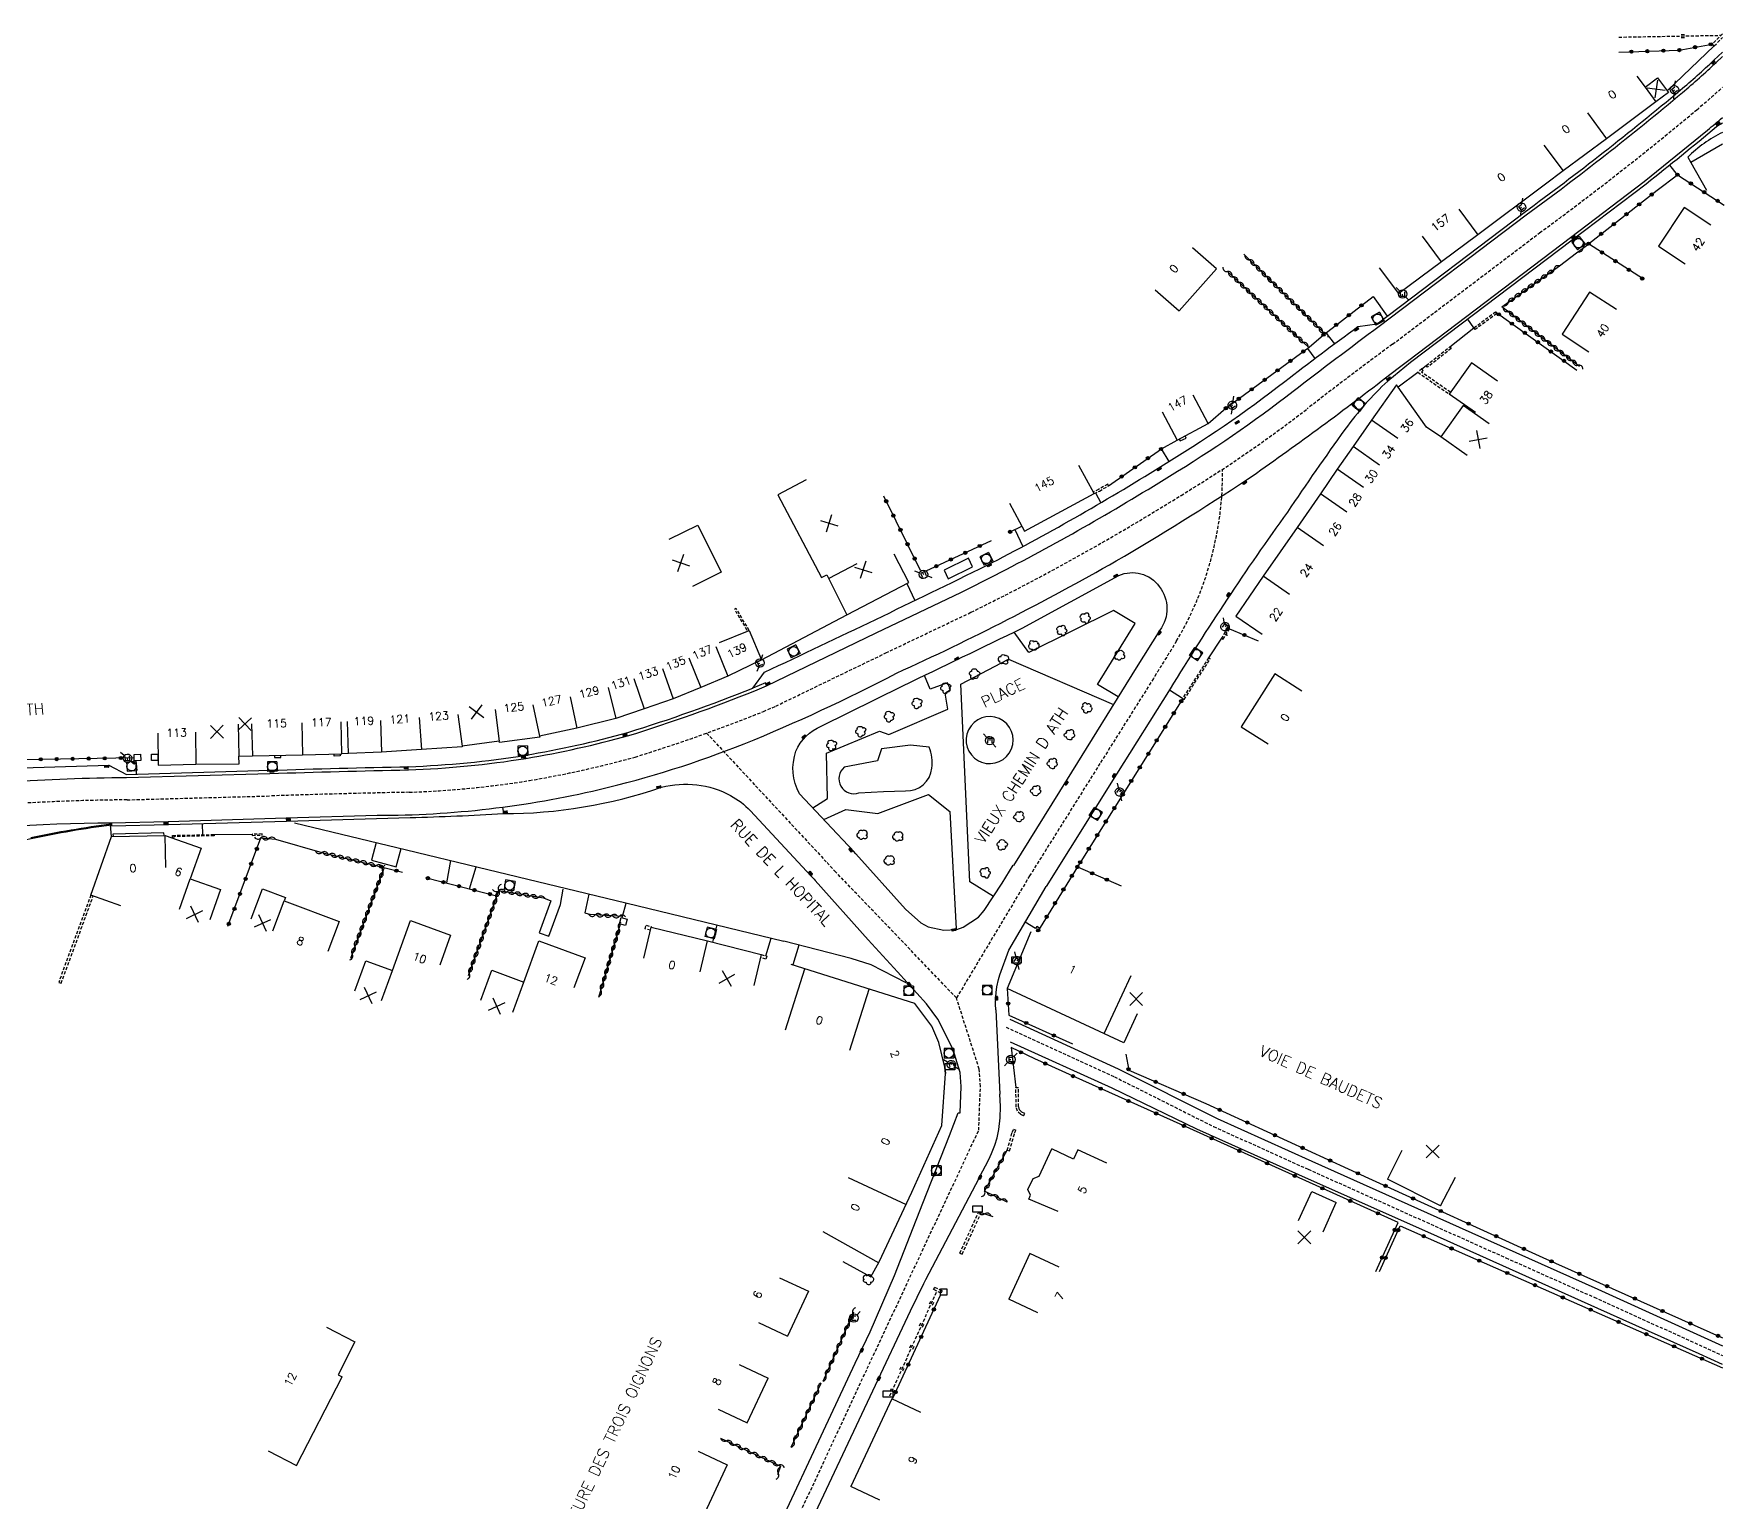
# Model space of a CAD drawing. Header units: millimetres. Extents: x 82000 to 83000, y 144000 to 145000.
# Drawn here: x 82736.2 to 83000.3, y 144528 to 144757.4 of the extents above; entities that cross this region are included whole.
import ezdxf
from ezdxf.enums import TextEntityAlignment as Align

# ---------------------------------------------------------------- set-up
doc = ezdxf.new("R2010")
doc.units = ezdxf.units.MM
doc.linetypes.add('DASHED', pattern=[0.75, 0.5, -0.25])
doc.layers.get('0').update_dxf_attribs({"linetype": 'CONTINUOUS'})
for name, color, linetype in [('W0001', 6, 'DASHED'), ('W0008', 7, 'CONTINUOUS'), ('W0100', 7, 'CONTINUOUS'), ('W0112', 1, 'DASHED'), ('W0220', 5, 'DASHED'), ('W0300', 7, 'CONTINUOUS'), ('W0310', 3, 'CONTINUOUS'), ('W0322', 7, 'CONTINUOUS'), ('W0334', 7, 'CONTINUOUS'), ('W0400', 7, 'CONTINUOUS'), ('W0420', 7, 'CONTINUOUS'), ('W0471', 7, 'CONTINUOUS'), ('W0989', 7, 'CONTINUOUS'), ('W0991', 7, 'CONTINUOUS'), ('W1102', 7, 'CONTINUOUS'), ('W1471', 7, 'CONTINUOUS')]:
    doc.layers.add(name, color=color, linetype=linetype)
doc.styles.get("Standard").update_dxf_attribs({"font": 'romans.shx', "width": 0.85})

# ---------------------------------------------------------------- blocks, each defined once
blk = doc.blocks.new('t220o')
at = {"color": 0, "linetype": 'Continuous'}
for p, q in [((-0.25, 0.25), (0.25, 0.25)), ((-0.25, -0.25), (0.25, -0.25))]:
    blk.add_line(p, q, dxfattribs=at)
blk = doc.blocks.new('t310o')
at = {"color": 0, "linetype": 'Continuous'}
for centre, start, end in [((-0.5, 0.38), 216.8699, 323.1304), ((0.5, -0.37), 36.8699, 143.1303)]:
    blk.add_arc(centre, 0.625, start, end, dxfattribs=at)
blk = doc.blocks.new('t322o')
at = {"color": 0, "linetype": 'Continuous'}
for radius in [0.25, 0.15]:
    blk.add_circle((0, 0), radius, dxfattribs=at)
blk = doc.blocks.new('t991o')
at = {"color": 0, "linetype": 'Continuous'}
for p, q in [((-1, 1), (1, -1)), ((-1, -1), (1, 1))]:
    blk.add_line(p, q, dxfattribs=at)
blk = doc.blocks.new('T471')
for p, q in [((-0.333334, 0.333334), (-0.333334, -0.333334)), ((-0.333334, 0.333334), (0.333334, 0.333334)), ((-0.333334, 0), (0, 0)), ((0.500001, 0.500001), (1.000002, 1.000002)), ((-0.500001, -0.500001), (-1.000002, -1.000002)), ((-0.333334, -0.333334), (0.333334, -0.333334))]:
    blk.add_line(p, q)
blk.add_ellipse((0, 0), major_axis=(0.471405, 0.471405), ratio=1, start_param=5.4977871438, end_param=11.780972451)
blk = doc.blocks.new('T400')
for p, q in [((-0.15, 0.3), (0.15, 0.3)), ((-0.15, -0.25), (-0.15, 0.3)), ((-0.15, 0.15), (0.15, 0.15)), ((-0.15, 0), (0.15, 0)), ((0.15, 0.3), (0.15, -0.25)), ((-0.15, -0.15), (0.15, -0.15)), ((-0.15, -0.25), (-0.15, -0.3)), ((-0.15, -0.3), (0.15, -0.3)), ((0.15, -0.3), (0.15, -0.25))]:
    blk.add_line(p, q)
blk = doc.blocks.new('T420')
for p, q in [((0.75, 0.75), (-0.75, 0.75)), ((-0.75, 0.75), (-0.75, -0.75)), ((0.75, 0.75), (0.75, -0.75)), ((0.75, -0.75), (-0.75, -0.75))]:
    blk.add_line(p, q)
blk.add_ellipse((0, 0), major_axis=(-0.53, 0.53), ratio=1, start_param=3.926991, end_param=10.210176)
blk = doc.blocks.new('t112o')
at = {"color": 0, "linetype": 'Continuous'}
for p, q in [((-0.5, 0.5), (0.5, 0.5)), ((-0.5, -0.5), (-0.5, 0.5)), ((0.5, 0.5), (0.5, -0.5)), ((0.5, -0.5), (-0.5, -0.5))]:
    blk.add_line(p, q, dxfattribs=at)
blk = doc.blocks.new('T300')
for p, q in [((-0.8, 0.51), (-0.86, 0.34)), ((-0.86, 0.34), (-0.86, 0.17)), ((-0.86, 0.17), (-0.74, 0.06)), ((-0.69, 0.63), (-0.8, 0.51)), ((-0.8, -0.06), (-0.74, 0.06)), ((-0.74, 0.06), (-0.69, 0.11)), ((-0.57, 0.69), (-0.69, 0.63)), ((-0.46, 0.69), (-0.57, 0.69)), ((-0.29, 0.63), (-0.46, 0.69)), ((-0.29, 0.63), (-0.17, 0.74)), ((-0.23, 0.57), (-0.29, 0.63)), ((-0.17, 0.74), (-0.06, 0.8)), ((-0.06, 0.8), (0.06, 0.8)), ((0.06, 0.8), (0.23, 0.74)), ((0.23, 0.74), (0.34, 0.63)), ((0.34, 0.63), (0.4, 0.51)), ((0.46, 0.46), (0.34, 0.46)), ((0.4, 0.51), (0.4, 0.46)), ((0.57, 0.4), (0.46, 0.46)), ((0.57, 0.4), (0.69, 0.29)), ((0.69, 0.29), (0.74, 0.17)), ((0.74, 0.06), (0.69, -0.17)), ((0.74, 0.17), (0.74, 0.06)), ((-0.8, -0.17), (-0.8, -0.06)), ((-0.8, -0.23), (-0.8, -0.17)), ((-0.74, -0.34), (-0.8, -0.23)), ((-0.69, -0.4), (-0.74, -0.34)), ((-0.51, -0.46), (-0.69, -0.4)), ((-0.4, -0.46), (-0.51, -0.46)), ((-0.4, -0.46), (-0.34, -0.46)), ((-0.34, -0.46), (-0.34, -0.4)), ((-0.34, -0.51), (-0.34, -0.46)), ((-0.29, -0.63), (-0.34, -0.51)), ((-0.17, -0.74), (-0.29, -0.63)), ((-0.06, -0.8), (-0.17, -0.74)), ((0.06, -0.8), (-0.06, -0.8)), ((0.17, -0.74), (0.06, -0.8)), ((0.23, -0.69), (0.17, -0.74)), ((0.29, -0.46), (0.23, -0.46)), ((0.29, -0.63), (0.23, -0.69)), ((0.46, -0.4), (0.29, -0.46)), ((0.34, -0.51), (0.29, -0.63)), ((0.34, -0.51), (0.34, -0.46)), ((0.57, -0.34), (0.46, -0.4)), ((0.63, -0.29), (0.57, -0.34)), ((0.69, -0.17), (0.63, -0.29))]:
    blk.add_line(p, q)
blk = doc.blocks.new('T1471')
at = {"color": 0, "linetype": 'Continuous', "flags": 128}
blk.add_lwpolyline([(-0.75, -0.5), (-0.75, 0.5), (0.75, 0.5), (0.75, -0.5), (-0.75, -0.5)], dxfattribs=at)

msp = doc.modelspace()

# ---------------------------------------------------------------- linework, layer by layer
at = {"layer": 'W0001'}
msp.add_line((82891.75, 144625.86), (82880.33, 144606.78), dxfattribs=at)
for points in [[(82523.42, 144568.49), (82549.16, 144577.84), (82560.95, 144582.86), (82614.39, 144604.67), (82649.2, 144618.75, -0.028707), (82683.27, 144629.59, -0.030893), (82714.04, 144635.42, -0.027214), (82750.74, 144637.74), (82773.15, 144638.35, -0.003383), (82794.82, 144638.92, 0.03103), (82813.62, 144640.76, 0.02588), (82830.13, 144644.43, 0.020389), (82850.16, 144651.54), (82852.09, 144652.38), (82869.28, 144660.69), (82882.64, 144667.06), (82887.94, 144669.72, 0.020981), (82915.41, 144685.32, 0.02874), (82935.09, 144698.82, -0.007333), (82948.45, 144708.93), (82971.43, 144726.34, 0.016043), (82995.98, 144745.57, 0.011513), (83000, 144749.1)], [(82921.91, 144689.42, -0.136215), (82914.72, 144662.56, 0.004088), (82911.09, 144656.69), (82902.74, 144643.41), (82891.75, 144625.86)], [(82841.29, 144648.16), (82859.97, 144628.07, -0.000252), (82861.47, 144626.46, -0.000252)]]:
    msp.add_lwpolyline(points, format="xyb", dxfattribs=at)
for points in [[(82854.7, 144523.75), (82866.38, 144548.86), (82883.8, 144586.1), (82884.07, 144592.96), (82883.88, 144595.66), (82880.33, 144606.78), (82861.47, 144626.46)], [(82854.7, 144523.75), (82866.38, 144548.86), (82883.8, 144586.1), (82884.07, 144592.96), (82883.88, 144595.66), (82880.33, 144606.78)], [(82888.07, 144602.2), (82905, 144594.46), (82920.47, 144586.69), (82935.27, 144580.01), (82966.14, 144566.18), (82979.95, 144560.01), (83000, 144550.91)], [(82817.07, 144443.6), (82829.18, 144469.63), (82835.53, 144482.82), (82854.7, 144523.75), (82866.38, 144548.86), (82883.8, 144586.1)]]:
    msp.add_lwpolyline(points, dxfattribs=at)
at = {"layer": 'W0008'}
for p, q in [((82888.53, 144614.25), (82894.34, 144624.21)), ((82886.45, 144604.93), (82887.11, 144591.74)), ((82904.66, 144592.67), (82888.76, 144599.88)), ((82917.87, 144586.25), (82904.66, 144592.67)), ((82935.77, 144578.25), (82917.87, 144586.25)), ((82954.42, 144569.96), (82935.77, 144578.25)), ((82980.52, 144558.25), (82954.42, 144569.96)), ((82996.35, 144551.16), (82980.52, 144558.25)), ((83000, 144549.52), (82996.35, 144551.16))]:
    msp.add_line(p, q, dxfattribs=at)
for points in [[(82711.09, 144641.95), (82722.54, 144642.36), (82747.91, 144643.13), (82750.66, 144641.72), (82773.03, 144642.35, -0.003376), (82794.71, 144642.92, 0.030953), (82812.97, 144644.71, 0.025762), (82829, 144648.27, 0.020147), (82848.5, 144655.18), (82850.34, 144657.68, 0.00454), (82885.03, 144674.36, 0.020987), (82912.25, 144689.83, 0.028764), (82931.61, 144703.11, -0.007318), (82943.03, 144711.68), (82946.06, 144712.13), (82969.04, 144729.54, 0.016061), (82993.41, 144748.64, 0.015626), (82998.64, 144753.3), (83000, 144754.59, 0.022995)], [(83000, 144743.48, 0.032064), (82999.05, 144742.89, -0.008122), (82988.06, 144733.96), (82976.54, 144725.21), (82951.28, 144706.06), (82947.72, 144703.18, 0.048497), (82941.02, 144695.61, 0.009644), (82932.04, 144682.71, 0.019793), (82913.71, 144655.07), (82905.35, 144641.77), (82894.34, 144624.21)], [(82855.8, 144638.69, -0.219431), (82855.25, 144645.32, -0.198289), (82859.19, 144649.24), (82871.97, 144655.56, 0.000594), (82890.59, 144664.57), (82905.67, 144672.79, -0.360321), (82912, 144671.06, -0.344432), (82912.07, 144664.23), (82908.41, 144658.37), (82897.6, 144640.96), (82889.22, 144627.5)], [(82735.73, 144631.84, -0.021014), (82748.29, 144633.99), (82748.31, 144633.84), (82748.29, 144633.7), (82757.2, 144633.87), (82775.64, 144634.41), (82794.97, 144634.96, 0.006543), (82809.54, 144635.58, 0.082457), (82834.24, 144639.7, -0.190339), (82845.02, 144638.42, -0.080624), (82848.13, 144636.03), (82857.59, 144625.86, -0.000113), (82858.26, 144625.14)]]:
    msp.add_lwpolyline(points, format="xyb", dxfattribs=at)
for points in [[(82864.61, 144629.3), (82864.23, 144629.71), (82855.8, 144638.69)], [(82864.61, 144629.3), (82872.35, 144620.64), (82874.74, 144618.53), (82875.9, 144617.91), (82878.36, 144617.36), (82880.38, 144617.48), (82881.38, 144617.85), (82883.76, 144619.42), (82884.67, 144620.46), (82887.46, 144624.71), (82889.2, 144627.51)], [(82818.4, 144450.15), (82827.37, 144470.49), (82831.55, 144479.39), (82833.43, 144483.38), (82847.78, 144513.96), (82864.52, 144549.73), (82866.82, 144554.63), (82870.63, 144563.42), (82875.07, 144574.72), (82879.22, 144585.3), (82880.61, 144588.82), (82880.91, 144588.85), (82881.07, 144592.92), (82880.92, 144595.11), (82879.77, 144598.83), (82877.4, 144603.47), (82875.65, 144605.86), (82871.09, 144610.86), (82866.53, 144615.87), (82858.26, 144625.14)], [(82872.45, 144609.14), (82867.01, 144611.94), (82863.85, 144612.92), (82853.33, 144615.66)], [(82886.45, 144604.92), (82886.44, 144605.8), (82886.47, 144606.96), (82886.52, 144607.65), (82886.64, 144608.54), (82886.88, 144609.67), (82887.1, 144610.38), (82888.53, 144614.25)], [(82888.65, 144603.46), (82905.6, 144595.71), (82921.06, 144587.95), (82935.84, 144581.28), (82958.86, 144570.95)], [(82884.05, 144579), (82884.88, 144580.57), (82885.37, 144581.54), (82885.79, 144582.45), (82886.31, 144583.78), (82886.67, 144584.92), (82886.96, 144586.22), (82887.16, 144588.07), (82887.19, 144589.82), (82887.11, 144591.74)], [(82884.05, 144579), (82883.28, 144577.56), (82875.51, 144562.74), (82875.17, 144562.11), (82873.1, 144557.82), (82867.18, 144545.32)], [(82958.86, 144570.95), (82980.52, 144561.28), (83000, 144552.44)], [(82867.18, 144545.32), (82853.98, 144517.27), (82853.46, 144517.39), (82850.92, 144511.87), (82843.93, 144497.01), (82836.94, 144482.15), (82830.59, 144468.97), (82820.32, 144446.89)]]:
    msp.add_lwpolyline(points, dxfattribs=at)
at = {"layer": 'W0100'}
for p, q in [((82960.77, 144706.03), (82957.3, 144701.14)), ((82964.86, 144703.15), (82960.77, 144706.03)), ((82961.39, 144698.26), (82957.3, 144701.14)), ((82908.58, 144604.32), (82906.48, 144599.79)), ((82878.06, 144586.84), (82878.6, 144594.99)), ((82878.52, 144595.99), (82878.6, 144594.99)), ((82898.6, 144581.61), (82895.24, 144583.18)), ((82899.27, 144583.06), (82898.6, 144581.61)), ((82903.8, 144580.95), (82899.27, 144583.06)), ((82949.91, 144582.95), (82947.67, 144578.47)), ((82955.96, 144574.32), (82947.67, 144578.47)), ((82955.96, 144574.32), (82958.28, 144578.75)), ((82896.23, 144573.4), (82891.63, 144575.36)), ((82933.76, 144571.98), (82935.82, 144576.53)), ((82935.82, 144576.53), (82939.65, 144574.8)), ((82937.59, 144570.25), (82939.65, 144574.8)), ((82862.57, 144565.62), (82866.93, 144563.18)), ((82891.81, 144566.83), (82888.5, 144559.71)), ((82896.35, 144564.72), (82891.81, 144566.83)), ((82852.7, 144563.07), (82857.22, 144560.95)), ((82893.03, 144557.6), (82888.5, 144559.71)), ((82781.89, 144555.31), (82786.34, 144553.03)), ((82849.42, 144556.08), (82853.95, 144553.95)), ((82786.34, 144553.03), (82783.72, 144547.91)), ((82846.35, 144549.49), (82850.88, 144547.37)), ((82777.22, 144533.71), (82784.34, 144547.6)), ((82783.72, 144547.91), (82784.34, 144547.6)), ((82874.78, 144542.01), (82870.25, 144544.13)), ((82843.08, 144542.51), (82847.61, 144540.39)), ((82772.77, 144536), (82777.22, 144533.71)), ((82839.98, 144535.94), (82844.51, 144533.83)), ((82868.36, 144528.31), (82863.84, 144530.43))]:
    msp.add_line(p, q, dxfattribs=at)
for points in [[(82986.62, 144750.82), (82987.91, 144749.09), (82989.85, 144750.54), (82991.54, 144748.28), (82989.61, 144746.82), (82981.9, 144741.05), (82975.13, 144736.04), (82972.35, 144733.93), (82961.79, 144726.03), (82956.1, 144721.79), (82949.41, 144716.85), (82946.42, 144720.85)], [(83000, 144740.19), (82995.03, 144737.34), (82997.52, 144733)], [(82998.19, 144727.55), (82994.02, 144730.32), (82990, 144724.27), (82994.17, 144721.5)], [(82911.38, 144717.45), (82915.13, 144714.13), (82920.94, 144720.71), (82917.2, 144724.02)], [(82983.43, 144714.36), (82979.24, 144717.09), (82974.95, 144710.49), (82979.14, 144707.76)], [(82963.57, 144696.5), (82959.48, 144699.38), (82956, 144694.45), (82953.78, 144695.96), (82949.09, 144702.58), (82945.18, 144697.07), (82942.3, 144692.93), (82939.82, 144689.42), (82937.22, 144685.57), (82933.57, 144680.28), (82928.26, 144672.69), (82923.96, 144666.46), (82928.06, 144663.61)], [(82912.44, 144698.35), (82914.79, 144693.94), (82914.79, 144693.94), (82919.67, 144696.54), (82919.67, 144696.54), (82917.31, 144700.95)], [(82888.59, 144684.11), (82890.97, 144679.71), (82901.83, 144685.59), (82899.45, 144689.99)], [(82856.86, 144687.72), (82852.44, 144685.39), (82859.25, 144672.46), (82860.06, 144672.89), (82863.22, 144666.66), (82872.89, 144671.7), (82870.58, 144676.13)], [(82835.44, 144678.46), (82839.92, 144680.68), (82843.57, 144673.3), (82839.09, 144671.08)], [(82843.32, 144662.31), (82847.94, 144664.22), (82849.85, 144659.6), (82844.63, 144657.05), (82840.4, 144655.31), (82836.04, 144653.51), (82831.52, 144651.96), (82827.1, 144650.45), (82821.03, 144648.93), (82815.19, 144647.67), (82815.23, 144647.52), (82808.92, 144646.7), (82808.9, 144646.9), (82803.11, 144646.11), (82803.12, 144646), (82796.72, 144645.59), (82790.51, 144645.17), (82785.34, 144644.98), (82785.16, 144649.98)], [(82934.3, 144654.73), (82930.08, 144657.42), (82924.81, 144649.16), (82929.02, 144646.47)], [(82755.55, 144648.18), (82755.6, 144643.18), (82761.49, 144643.29), (82768.24, 144643.35), (82768.21, 144644.55), (82770.32, 144644.6), (82778.15, 144644.77), (82784.28, 144644.92), (82784.17, 144649.92)], [(82796.72, 144645.59), (82790.51, 144645.17)], [(82749.79, 144621.19), (82745.08, 144622.86), (82748.33, 144632), (82756.68, 144632.19), (82762.32, 144630.21), (82760.62, 144625.37), (82765.32, 144623.72), (82763.66, 144619)], [(82770.14, 144619.13), (82771.89, 144623.81), (82775.48, 144622.47), (82775.29, 144621.96), (82783.88, 144618.74), (82782.13, 144614.06)], [(82786.35, 144607.88), (82788.05, 144612.58), (82792.19, 144611.08), (82795.01, 144618.87), (82801.3, 144616.59), (82799.6, 144611.89)], [(82831.46, 144612.99), (82832.64, 144617.85), (82841.45, 144615.72), (82849.83, 144613.58), (82848.66, 144608.72)], [(82806.01, 144606.41), (82807.73, 144611.1), (82812.73, 144609.26), (82815.1, 144615.69), (82822.3, 144613.04), (82820.57, 144608.35)], [(82891.93, 144617.11), (82888.22, 144608.27)], [(82878.6, 144594.99), (82878.52, 144595.99), (82877.55, 144599.82), (82876.49, 144602.39), (82873.82, 144605.9), (82854.48, 144612.01)], [(82906.48, 144599.79), (82888.22, 144608.27)], [(82866.93, 144563.18), (82868.25, 144565.54), (82873.35, 144576.44), (82878.06, 144586.84)], [(82891.63, 144575.36), (82891.88, 144575.96), (82891.49, 144576.85), (82892.29, 144578.59), (82893.26, 144578.93), (82895.24, 144583.18)], [(82857.22, 144560.95), (82853.95, 144553.95)], [(82847.61, 144540.39), (82850.88, 144547.37)], [(82870.25, 144544.13), (82863.84, 144530.43)], [(82844.51, 144533.83), (82840.64, 144525.54)]]:
    msp.add_lwpolyline(points, dxfattribs=at)
msp.add_lwpolyline([(82878.4, 144673.63), (82879.05, 144672.27), (82882.85, 144674.13), (82882.18, 144675.49)], close=True, dxfattribs=at)
at = {"layer": 'W0112'}
for p, q in [((82889.6, 144592.77), (82889.99, 144592.78)), ((82890.82, 144588.37), (82891, 144588.73)), ((82889.23, 144586.26), (82889.6, 144586.11)), ((82888.25, 144583), (82888.63, 144582.89)), ((82883.8, 144573.35), (82884.17, 144573.19)), ((82880.86, 144566.91), (82881.23, 144566.74)), ((82876.76, 144561.21), (82876.94, 144561.56)), ((82878.08, 144560.99), (82877.9, 144560.63))]:
    msp.add_line(p, q, dxfattribs=at)
for points in [[(83000, 144757.44), (82998.4, 144755.82), (82998.69, 144755.54), (83000, 144756.87)], [(82957.49, 144701.42), (82952.96, 144704.58), (82953.24, 144704.83), (82953.01, 144705.09), (82952.41, 144704.55), (82957.3, 144701.14)], [(82901.83, 144685.59), (82902.67, 144685.99), (82904.1, 144686.82), (82903.95, 144687.08), (82902.53, 144686.25), (82901.69, 144685.85)], [(82757.83, 144631.79), (82757.84, 144632.18), (82764.33, 144632.31), (82764.33, 144632.12), (82758.03, 144631.99), (82758.02, 144631.72)], [(82745.08, 144622.86), (82740.07, 144609.22), (82740.44, 144609.08), (82745.46, 144622.72)], [(82832.52, 144617.36), (82831.67, 144617.57), (82831.84, 144618.13), (82832.65, 144617.93), (82832.64, 144617.85)], [(82849.83, 144613.58), (82850.7, 144613.3), (82850.56, 144612.84), (82849.72, 144613.1)], [(82890.82, 144588.37), (82890.33, 144588.61), (82889.84, 144589.07), (82889.65, 144589.72), (82889.6, 144592.77)], [(82891, 144588.73), (82890.55, 144588.95), (82890.18, 144589.29), (82890.04, 144589.78), (82889.99, 144592.78)], [(82888.25, 144583), (82889.03, 144585.76), (82889.23, 144586.26)], [(82888.63, 144582.89), (82889.4, 144585.63), (82889.6, 144586.11)], [(82880.86, 144566.91), (82883.8, 144573.35)], [(82881.23, 144566.74), (82884.17, 144573.19)], [(82877.9, 144560.63), (82876.76, 144561.21)], [(82878.08, 144560.99), (82876.94, 144561.56)]]:
    msp.add_lwpolyline(points, dxfattribs=at)
for points in [[(82964.72, 144713.71), (82961.35, 144711.22), (82961.15, 144711.49), (82964.52, 144713.99)], [(82953.71, 144705.62), (82957.4, 144708.52), (82957.61, 144708.25), (82953.92, 144705.36)], [(82922.71, 144664.61), (82921.72, 144662.99), (82921.98, 144662.83), (82922.97, 144664.46)], [(82915.9, 144653.43), (82919.97, 144659.76), (82919.72, 144659.92), (82915.65, 144653.59)], [(82770.31, 144632.19), (82771.83, 144632.21), (82771.83, 144632.4), (82770.31, 144632.38)]]:
    msp.add_lwpolyline(points, close=True, dxfattribs=at)
at = {"layer": 'W0112', "flags": 128}
msp.add_lwpolyline([(82847.94, 144664.22), (82845.92, 144667.63), (82845.66, 144667.48), (82847.67, 144664.09)], dxfattribs=at)
at = {"layer": 'W0220'}
msp.add_line((82877.15, 144560.75), (82869.85, 144544.48), dxfattribs=at)
at = {"layer": 'W0220', "flags": 128}
msp.add_lwpolyline([(82983.8, 144756.92), (82999.77, 144757.21)], dxfattribs=at)
at = {"layer": 'W0310'}
for p, q in [((82883.8, 144573.35), (82885.99, 144572.64)), ((82859.51, 144546.9), (82864.28, 144557.74)), ((82854.52, 144536.59), (82859.18, 144546.6))]:
    msp.add_line(p, q, dxfattribs=at)
for points in [[(82977.21, 144723.23), (82978.92, 144724.49)], [(82925.2, 144723.01), (82937.85, 144710.57)], [(82977.64, 144705.46), (82965.52, 144714.79), (82974.52, 144721.2)], [(82922.66, 144720.29), (82935.35, 144708.43)], [(82771.67, 144631.79), (82773.93, 144631.59)], [(82781.16, 144629.5), (82790.43, 144627.29)], [(82790.91, 144627.16), (82785.63, 144612.94)], [(82804.07, 144610.27), (82808.84, 144623.57), (82815.82, 144622.4)], [(82828.1, 144619.31), (82828.16, 144619.5), (82823.15, 144619.8)], [(82824.45, 144606.92), (82827.82, 144618.35)], [(82888.27, 144574.87), (82884.72, 144576.59), (82888.25, 144583)], [(82843.47, 144538), (82852.85, 144533.61), (82852.38, 144532.27)]]:
    msp.add_lwpolyline(points, dxfattribs=at)
at = {"layer": 'W0322'}
for p, q in [((82888.85, 144599.03), (82889.6, 144592.77)), ((82892.55, 144597.28), (82888.85, 144599.03)), ((82877.8, 144560.27), (82870.35, 144544.18))]:
    msp.add_line(p, q, dxfattribs=at)
for points in [[(82983.81, 144754.58), (82993.22, 144754.89), (82998.4, 144755.82)], [(82992.96, 144735.42), (83000.27, 144730.68)], [(82987.64, 144719.08), (82979.08, 144724.64), (82989.81, 144732.99)], [(82937.66, 144710.42), (82945.4, 144716.41)], [(82964.52, 144713.99), (82977.26, 144704.88)], [(82922.42, 144698.93), (82935.45, 144708.5)], [(82904.1, 144686.82), (82912.34, 144692.61)], [(82874.71, 144673.58), (82868.96, 144685.19)], [(82888.7, 144679.62), (82890.55, 144680.49)], [(82875.58, 144673.51), (82885.8, 144678.26)], [(82922.99, 144664.46), (82927.48, 144662.59)], [(82915.7, 144653.56), (82899.21, 144627.26), (82892.96, 144617.11)], [(82751.87, 144644.31), (82734.55, 144644.01)], [(82766.51, 144617.99), (82771.67, 144631.79)], [(82790.43, 144627.29), (82793.78, 144626.43)], [(82899.21, 144627.26), (82906.07, 144624.29)], [(82797.75, 144625.49), (82808.44, 144622.75)], [(82888.22, 144608.27), (82888.53, 144604.08), (82898.43, 144599.6)], [(82945.82, 144564.05), (82949.33, 144571.69), (82915.73, 144586.85), (82900.04, 144593.87), (82892.55, 144597.28)], [(82906.78, 144597.98), (82907.23, 144595.49), (82919.29, 144590.29)], [(82919.29, 144590.29), (82944.69, 144578.62), (82971.95, 144566.23), (83000, 144553.67)], [(82946.39, 144564.01), (82949.64, 144571.17), (83000, 144549)]]:
    msp.add_lwpolyline(points, dxfattribs=at)
at = {"layer": 'W0334'}
for points in [[(82998.69, 144755.54), (82991.38, 144748.51)], [(82989.81, 144732.99), (82992.96, 144735.42), (82991.78, 144736.92)], [(82974.52, 144721.2), (82977.21, 144723.23)], [(82945.4, 144716.41), (82947.61, 144713.31)], [(82957.4, 144708.52), (82961.15, 144711.49), (82960.23, 144712.85)], [(82935.45, 144708.5), (82937.66, 144710.42)], [(82939.41, 144709.02), (82938.06, 144710.73)], [(82935.16, 144708.29), (82936.33, 144706.71)], [(82953.01, 144705.09), (82953.71, 144705.62)], [(82947.35, 144703.67), (82947.72, 144703.18)], [(82949.33, 144702.25), (82952.41, 144704.55)], [(82943.24, 144698.45), (82942.2, 144699.74)], [(82919.67, 144696.54), (82922.42, 144698.93)], [(82915.13, 144694.12), (82915.28, 144693.84), (82916.22, 144694.28), (82916.04, 144694.61)], [(82913.55, 144690.62), (82912.34, 144692.61), (82914.79, 144693.94)], [(82902.07, 144685.7), (82902.88, 144684.16)], [(82889.43, 144679.96), (82890.67, 144677.32)], [(82872.59, 144671.54), (82873.83, 144668.89)], [(82849.85, 144659.6), (82863.22, 144666.66)], [(82905.59, 144653.84), (82902.37, 144655.77), (82908.24, 144665.3), (82904.88, 144667.33), (82891.61, 144660.75), (82889.34, 144663.96)], [(82921.72, 144662.99), (82919.72, 144659.92)], [(82886.1, 144622.64), (82882.39, 144624.94), (82880.98, 144655.8), (82888.45, 144659.73), (82904.86, 144652.65)], [(82850.64, 144655.56), (82850.49, 144656), (82848.5, 144655.18)], [(82857.86, 144636.49), (82860.15, 144637.97), (82860.01, 144645.01), (82868.29, 144648.48), (82869.75, 144647.97), (82878.96, 144651.9), (82878.56, 144654.42), (82879.4, 144654.98), (82878.94, 144656), (82876.22, 144655.01), (82875.34, 144657.18)], [(82915.65, 144653.59), (82913.59, 144654.88)], [(82773.78, 144644.68), (82773.79, 144644.36), (82774.78, 144644.37), (82774.77, 144644.7)], [(82784.04, 144644.91), (82784.05, 144644.6), (82783.1, 144644.58), (82783.09, 144644.89)], [(82785.34, 144644.98), (82784.28, 144644.92)], [(82752.24, 144641.77), (82752.18, 144643.86)], [(82809.41, 144636.59), (82809.54, 144635.58)], [(82859.58, 144634.66), (82863.05, 144636.24), (82868.04, 144635.62), (82875.98, 144638.58), (82879.3, 144635.9), (82880.26, 144617.6)], [(82748.33, 144632), (82748.18, 144633.83)], [(82762.48, 144634.03), (82762.53, 144632.27)], [(82776.91, 144634.17), (82794.4, 144629.92), (82805.62, 144627.2), (82828.69, 144621.62), (82853.33, 144615.66)], [(82756.52, 144632.19), (82756.51, 144632.56), (82748.54, 144632.38), (82748.55, 144632.01)], [(82764.33, 144632.31), (82770.31, 144632.38)], [(82773.93, 144631.59), (82781.16, 144629.5)], [(82789.67, 144631.07), (82788.96, 144628.3), (82792.8, 144627.27), (82793.58, 144630.12)], [(82801.3, 144628.25), (82800.64, 144624.75)], [(82804.26, 144623.82), (82805.3, 144627.28)], [(82815.82, 144622.4), (82816.97, 144621.98), (82815.14, 144616.98), (82816.65, 144616.46), (82818.45, 144621.4), (82818.9, 144623.77)], [(82822.9, 144623.02), (82822.25, 144620.08), (82823.15, 144619.8)], [(82828.16, 144619.5), (82828.73, 144621.61)], [(82842.26, 144615.51), (82842.92, 144618.18)], [(82893.3, 144617.67), (82892.86, 144617.94), (82892.68, 144617.63), (82891.08, 144618.61)], [(82850.52, 144613.36), (82851.36, 144616.13)], [(82855.68, 144615.05), (82854.74, 144611.93)]]:
    msp.add_lwpolyline(points, dxfattribs=at)
at = {"layer": 'W0334', "flags": 128}
msp.add_lwpolyline([(82541.96, 144578.94), (82543.2, 144579.45), (82559.63, 144586.1), (82613.07, 144607.91), (82647.92, 144622.01, -0.028736), (82682.41, 144632.98, -0.030909), (82713.62, 144638.89, -0.027201), (82750.67, 144641.24), (82773.04, 144641.85, -0.003377), (82794.72, 144642.42, 0.030962), (82813.05, 144644.21, 0.025777), (82829.14, 144647.79, 0.020293), (82848.82, 144654.77), (82850.64, 144655.56), (82867.77, 144663.84), (82881.11, 144670.21), (82886.36, 144672.84, 0.020987), (82913.58, 144688.31, 0.028764), (82932.94, 144701.59, -0.007318), (82946.36, 144711.73), (82969.34, 144729.14, 0.016057), (82993.73, 144748.25, 0.015626), (82998.99, 144752.94), (83000, 144753.9, 0.022999)], format="xyb", dxfattribs=at)
at = {"layer": 'W0334'}
for points in [[(82693.96, 144628.11), (82693.87, 144628.44, -0.016353), (82714.38, 144631.9, -0.0314), (82748.28, 144634.14), (82757.19, 144634.37), (82775.62, 144634.91), (82789.84, 144635.32, 0.058015), (82824.52, 144639.36, 0.036627), (82847.18, 144646.5, 0.023889), (82870.95, 144657.53, 0.022924), (82905.26, 144675.06, 0.013823), (82925.81, 144687.85, 0.012659), (82947.35, 144703.67), (82949.34, 144705.19), (82950.98, 144706.45), (82976.24, 144725.61), (82987.76, 144734.36), (82997.66, 144742.4, 0.004671), (83000, 144744.36, -0.001608)], [(83000, 144742.04, 0.084243), (82994.57, 144738.14), (82995.03, 144737.34)], [(82862.79, 144642.84, 0.832624), (82865.09, 144638.82), (82868.92, 144639.02), (82872.37, 144639.12, 0.386829), (82876.5, 144642.69, 0.12761), (82876.06, 144645.96), (82873.13, 144646.29), (82868.61, 144645.7), (82868.01, 144643.85), (82862.79, 144642.84)], [(82605.95, 144547.24), (82629.2, 144564.41), (82653.14, 144582.13), (82676.4, 144599.29), (82699.67, 144616.55, -0.048074), (82720.58, 144627.19, -0.038377), (82735.76, 144631.69, -0.021004), (82748.31, 144633.84)]]:
    msp.add_lwpolyline(points, format="xyb", dxfattribs=at)
msp.add_lwpolyline([(82884.25, 144643.62, 27.329123), (82883.76, 144643.84, 0.036591)], format="xyb", close=True, dxfattribs=at)
at = {"layer": 'W0334', "flags": 128}
msp.add_lwpolyline([(82748.28, 144634.14), (82748.29, 144633.99)], dxfattribs=at)
at = {"layer": 'W1102'}
for p, q in [((82978.93, 144745.07), (82981.9, 144741.05)), ((82972.11, 144740.02), (82975.13, 144736.04)), ((82958.8, 144730.04), (82961.79, 144726.03)), ((82956.1, 144721.79), (82953.11, 144725.8)), ((82949.29, 144694.22), (82945.18, 144697.07)), ((82960.09, 144691.57), (82956, 144694.45)), ((82946.39, 144690.05), (82942.3, 144692.93)), ((82943.9, 144686.53), (82939.82, 144689.42)), ((82941.32, 144682.71), (82937.22, 144685.57)), ((82937.67, 144677.41), (82933.57, 144680.28)), ((82932.37, 144669.83), (82928.26, 144672.69)), ((82853.6, 144601.8), (82856.62, 144611.34)), ((82903.4, 144601.21), (82907.61, 144610.28)), ((82863.68, 144598.62), (82866.7, 144608.15)), ((82863.39, 144578.74), (82872.45, 144574.5)), ((82859.44, 144570.28), (82868.17, 144565.4))]:
    msp.add_line(p, q, dxfattribs=at)
at = {"layer": 'W1102', "flags": 128}
for points in [[(82987.91, 144749.09), (82989.61, 144746.82)], [(82864.78, 144674.64), (82860.36, 144672.31)], [(82758.96, 144620.65), (82760.62, 144625.37)], [(82773.53, 144617.28), (82775.29, 144621.96)], [(82790.49, 144606.38), (82792.19, 144611.08)], [(82811.03, 144604.56), (82812.73, 144609.26)]]:
    msp.add_lwpolyline(points, dxfattribs=at)
at = {"layer": 'W1102'}
for points in [[(82838.49, 144659.93), (82840.4, 144655.31)], [(82842.72, 144661.68), (82844.63, 144657.05)], [(82834.42, 144658.24), (82836.04, 144653.51)], [(82825.9, 144655.3), (82827.1, 144650.45)], [(82829.91, 144656.69), (82831.52, 144651.96)], [(82814.14, 144652.56), (82815.19, 144647.67)], [(82819.97, 144653.82), (82821.03, 144648.93)], [(82768.09, 144649.55), (82768.21, 144644.55)], [(82770.2, 144649.6), (82770.32, 144644.6)], [(82778.03, 144649.77), (82778.15, 144644.77)], [(82790.33, 144650.16), (82790.51, 144645.17)], [(82796.38, 144650.58), (82796.72, 144645.59)], [(82802.44, 144651.07), (82803.11, 144646.11)], [(82808.23, 144651.85), (82808.9, 144646.9)], [(82761.45, 144648.29), (82761.49, 144643.29)], [(82756.8, 144627.19), (82756.68, 144632.19)], [(82840.28, 144610.86), (82841.45, 144615.72)]]:
    msp.add_lwpolyline(points, dxfattribs=at)

# ---------------------------------------------------------------- block references
at = {"layer": 'W0112'}
for p, rotation in [((82752.37, 144644.36), 91.31641423970022), ((82755.06, 144644.39), 1.10852989012422), ((82828.29, 144618.74), 74.8991652725297)]:
    msp.add_blockref('t112o', p, dxfattribs=dict(at, rotation=rotation))
msp.add_blockref('t112o', (82878.34, 144560.84), dxfattribs=at)
at = {"layer": 'W0220'}
for p, rotation in [((82993.8, 144757.1), 1.013047577327729), ((82876.38, 144559.04), 245.8272658970492), ((82874.85, 144555.62), 245.8272658970492), ((82874.85, 144555.62), 245.8272658970492), ((82874.85, 144555.62), 245.8272658970492), ((82874.85, 144555.62), 245.8272658970492), ((82874.85, 144555.62), 245.8272658970492), ((82874.85, 144555.62), 245.8272658970492), ((82873.31, 144552.2), 245.8272658970492), ((82873.31, 144552.2), 245.8272658970492), ((82873.31, 144552.2), 245.8272658970492), ((82873.31, 144552.2), 245.8272658970492), ((82873.31, 144552.2), 245.8272658970492), ((82871.78, 144548.77), 245.8272658970492), ((82871.78, 144548.77), 245.8272658970492), ((82871.78, 144548.77), 245.8272658970492), ((82871.78, 144548.77), 245.8272658970492), ((82870.24, 144545.35), 245.8272658970492), ((82870.24, 144545.35), 245.8272658970492), ((82870.24, 144545.35), 245.8272658970492)]:
    msp.add_blockref('t220o', p, dxfattribs=dict(at, rotation=rotation))
at = {"layer": 'W0300'}
for p, rotation in [((82896.74, 144664.29), 148.890199304589), ((82900.41, 144666.23), 148.890199304589), ((82892.32, 144661.87), 206.394008149865), ((82887.78, 144659.67), 27.75743362934169), ((82905.88, 144660.37), 58.3520139777636), ((82883.16, 144657.49), 92.61349622366906), ((82878.66, 144655.3), 112.0014785327809), ((82874.17, 144652.93), 112.0014785327809), ((82900.74, 144652.02), 336.662823855205), ((82865.38, 144648.52), 112.0014785327809), ((82869.84, 144650.87), 112.0014785327809), ((82860.82, 144646.37), 112.0014785327809), ((82897.96, 144647.84), 267.868711817687), ((82895.27, 144643.35), 267.868711817687), ((82892.68, 144639.09), 267.868711817687), ((82890.06, 144635.04), 267.868711817687), ((82865.7, 144632.31), 44.13769636463031), ((82871.27, 144632.04), 44.13769636463031), ((82887.48, 144630.78), 92.99150399333061), ((82869.92, 144628.28), 44.13769636463031), ((82884.79, 144626.43), 148.172647961274)]:
    msp.add_blockref('T300', p, dxfattribs=dict(at, rotation=rotation))
msp.add_blockref('T300', (82866.62, 144562.75), dxfattribs=at)
at = {"layer": 'W0310'}
for p, rotation in [((82978.22, 144723.97), 36.48666661893571), ((82922.66, 144720.29), 316.938529672099), ((82926.09, 144722.13), 315.5069481585558), ((82926.98, 144721.26), 315.5069481585558), ((82927.87, 144720.38), 315.5069481585558), ((82972.65, 144719.87), 35.46367105853), ((82973.67, 144720.59), 35.46367105853), ((82923.57, 144719.44), 316.938529672099), ((82924.48, 144718.59), 316.938529672099), ((82925.4, 144717.73), 316.938529672099), ((82928.76, 144719.51), 315.5069481585558), ((82929.65, 144718.63), 315.5069481585558), ((82930.55, 144717.75), 315.5069481585558), ((82969.59, 144717.69), 35.46367105853), ((82970.61, 144718.42), 35.46367105853), ((82971.63, 144719.14), 35.46367105853), ((82926.31, 144716.88), 316.938529672099), ((82927.22, 144716.03), 316.938529672099), ((82928.14, 144715.17), 316.938529672099), ((82931.44, 144716.88), 315.5069481585558), ((82932.33, 144716), 315.5069481585558), ((82933.22, 144715.13), 315.5069481585558), ((82966.54, 144715.52), 35.46367105853), ((82967.56, 144716.24), 35.46367105853), ((82968.58, 144716.97), 35.46367105853), ((82929.05, 144714.32), 316.938529672099), ((82929.96, 144713.46), 316.938529672099), ((82930.88, 144712.61), 316.938529672099), ((82934.11, 144714.25), 315.5069481585558), ((82935, 144713.37), 315.5069481585558), ((82935.9, 144712.5), 315.5069481585558), ((82966.51, 144714.03), 322.393319434889), ((82967.5, 144713.26), 322.393319434889), ((82968.49, 144712.5), 322.393319434889), ((82931.79, 144711.76), 316.938529672099), ((82932.7, 144710.9), 316.938529672099), ((82933.62, 144710.05), 316.938529672099), ((82934.53, 144709.2), 316.938529672099), ((82936.79, 144711.62), 315.5069481585558), ((82937.68, 144710.75), 315.5069481585558), ((82969.48, 144711.74), 322.393319434889), ((82970.47, 144710.98), 322.393319434889), ((82971.46, 144710.21), 322.393319434889), ((82972.45, 144709.45), 322.393319434889), ((82973.44, 144708.69), 322.393319434889), ((82974.43, 144707.92), 322.393319434889), ((82975.42, 144707.16), 322.393319434889), ((82976.41, 144706.4), 322.393319434889), ((82977.4, 144705.64), 322.393319434889), ((82771.67, 144631.79), 354.74254651689), ((82772.92, 144631.68), 354.74254651689), ((82781.16, 144629.5), 346.5876918639231), ((82782.38, 144629.21), 346.5876918639231), ((82783.6, 144628.92), 346.5876918639231), ((82784.81, 144628.63), 346.5876918639231), ((82786.03, 144628.34), 346.5876918639231), ((82787.24, 144628.05), 346.5876918639231), ((82788.46, 144627.76), 346.5876918639231), ((82789.68, 144627.47), 346.5876918639231), ((82790.25, 144625.38), 249.618978338993), ((82790.68, 144626.55), 249.618978338993), ((82788.94, 144621.87), 249.618978338993), ((82789.38, 144623.04), 249.618978338993), ((82789.81, 144624.21), 249.618978338993), ((82808.84, 144623.57), 350.465327272106), ((82808.42, 144622.39), 250.248566355878), ((82808.84, 144623.57), 250.248566355878), ((82810.08, 144623.36), 350.465327272106), ((82811.31, 144623.16), 350.465327272106), ((82812.54, 144622.95), 350.465327272106), ((82813.78, 144622.74), 350.465327272106), ((82815.01, 144622.53), 350.465327272106), ((82788.07, 144619.52), 249.618978338993), ((82788.51, 144620.7), 249.618978338993), ((82807.58, 144620.04), 250.248566355878), ((82808, 144621.22), 250.248566355878), ((82787.2, 144617.18), 249.618978338993), ((82787.64, 144618.35), 249.618978338993), ((82806.73, 144617.69), 250.248566355878), ((82807.15, 144618.86), 250.248566355878), ((82823.88, 144619.75), 176.61222269647), ((82825.13, 144619.68), 176.61222269647), ((82826.38, 144619.61), 176.61222269647), ((82827.63, 144619.53), 176.61222269647), ((82827.6, 144617.61), 73.58061901113759), ((82786.33, 144614.84), 249.618978338993), ((82786.77, 144616.01), 249.618978338993), ((82805.47, 144614.16), 250.248566355878), ((82805.89, 144615.33), 250.248566355878), ((82806.31, 144616.51), 250.248566355878), ((82826.54, 144614.02), 73.58061901113759), ((82826.89, 144615.22), 73.58061901113759), ((82827.25, 144616.41), 73.58061901113759), ((82785.9, 144613.66), 249.618978338993), ((82804.62, 144611.8), 250.248566355878), ((82805.04, 144612.98), 250.248566355878), ((82825.83, 144611.62), 73.58061901113759), ((82826.19, 144612.82), 73.58061901113759), ((82804.2, 144610.63), 250.248566355878), ((82825.13, 144609.22), 73.58061901113759), ((82825.48, 144610.42), 73.58061901113759), ((82824.77, 144608.02), 73.58061901113759), ((82886.92, 144580.57), 61.10663552827064), ((82887.64, 144581.89), 61.10663552827064), ((82885.47, 144577.95), 61.10663552827064), ((82886.19, 144579.26), 61.10663552827064), ((82884.74, 144576.63), 61.10663552827064), ((82886.02, 144575.96), 154.2396618554232), ((82887.37, 144575.31), 154.2396618554232), ((82884.75, 144573.04), 341.8646544047589), ((82863.54, 144556.06), 66.2487862619616), ((82864.14, 144557.43), 66.2487862619616), ((82862.33, 144553.31), 66.2487862619616), ((82862.93, 144554.68), 66.2487862619616), ((82861.12, 144550.57), 66.2487862619616), ((82861.72, 144551.94), 66.2487862619616), ((82860.52, 144549.19), 66.2487862619616), ((82858.74, 144545.65), 65.04071326827463), ((82859.91, 144547.82), 66.2487862619616), ((82857.47, 144542.93), 65.04071326827463), ((82858.1, 144544.3), 65.04071326827463), ((82856.21, 144540.21), 65.04071326827463), ((82856.84, 144541.58), 65.04071326827463), ((82854.94, 144537.5), 65.04071326827463), ((82855.57, 144538.86), 65.04071326827463), ((82844.38, 144537.57), 334.9323338669139), ((82845.74, 144536.94), 334.9323338669139), ((82847.1, 144536.3), 334.9323338669139), ((82848.46, 144535.67), 334.9323338669139), ((82849.81, 144535.03), 334.9323338669139), ((82851.17, 144534.4), 334.9323338669139), ((82852.53, 144533.76), 334.9323338669139), ((82852.47, 144532.53), 250.5801371565058)]:
    msp.add_blockref('t310o', p, dxfattribs=dict(at, rotation=rotation))
at = {"layer": 'W0322'}
for p, rotation in [((82988.26, 144754.72), 1.85734142110328), ((82990.76, 144754.81), 1.85734142110328), ((82993.26, 144754.89), 10.4100459750073), ((82995.72, 144755.34), 10.4100459750073), ((82998.18, 144755.8), 10.4100459750073), ((82985.76, 144754.64), 1.85734142110328), ((82992.96, 144735.42), 326.9900250077511), ((82995.06, 144734.06), 326.9900250077511), ((82988.94, 144732.32), 37.8948314197356), ((82997.15, 144732.7), 326.9900250077511), ((82999.25, 144731.34), 326.9900250077511), ((82985, 144729.25), 37.8948314197356), ((82986.97, 144730.79), 37.8948314197356), ((82981.05, 144726.18), 37.8948314197356), ((82983.02, 144727.71), 37.8948314197356), ((82979.08, 144724.64), 326.974885224789), ((82981.17, 144723.28), 326.974885224789), ((82983.27, 144721.92), 326.974885224789), ((82985.37, 144720.56), 326.974885224789), ((82987.46, 144719.19), 326.974885224789), ((82943.59, 144715.01), 37.7095142397125), ((82941.62, 144713.48), 37.7095142397125), ((82965.06, 144713.6), 324.4632732406767), ((82937.66, 144710.42), 37.7095142397125), ((82939.64, 144711.95), 37.7095142397125), ((82967.09, 144712.15), 324.4632732406767), ((82969.12, 144710.7), 324.4632732406767), ((82934.51, 144707.81), 36.27853588478689), ((82971.16, 144709.24), 324.4632732406767), ((82973.19, 144707.79), 324.4632732406767), ((82930.48, 144704.85), 36.27853588478689), ((82932.5, 144706.33), 36.27853588478689), ((82975.23, 144706.34), 324.4632732406767), ((82926.45, 144701.89), 36.27853588478689), ((82928.47, 144703.37), 36.27853588478689), ((82924.43, 144700.41), 36.27853588478689), ((82922.42, 144698.93), 36.27853588478689), ((82912.28, 144692.57), 35.1466841116615), ((82908.19, 144689.69), 35.1466841116615), ((82910.23, 144691.13), 35.1466841116615), ((82906.14, 144688.26), 35.1466841116615), ((82869.35, 144684.4), 116.359157943072), ((82870.46, 144682.16), 116.359157943072), ((82871.57, 144679.92), 116.359157943072), ((82888.7, 144679.62), 25.33363534176571), ((82872.68, 144677.68), 116.359157943072), ((82873.79, 144675.44), 116.359157943072), ((82881.7, 144676.35), 24.8998422750839), ((82883.97, 144677.41), 24.8998422750839), ((82877.17, 144674.25), 24.8998422750839), ((82879.44, 144675.3), 24.8998422750839), ((82925.3, 144663.5), 337.4809735046081), ((82915.44, 144653.15), 237.919604556608), ((82912.94, 144649.16), 237.919604556608), ((82914.27, 144651.28), 237.919604556608), ((82911.61, 144647.04), 237.919604556608), ((82737.25, 144644.06), 180.985895192829), ((82739.75, 144644.1), 180.985895192829), ((82742.25, 144644.15), 180.985895192829), ((82744.75, 144644.19), 180.985895192829), ((82747.25, 144644.23), 180.985895192829), ((82749.75, 144644.28), 180.985895192829), ((82910.29, 144644.93), 237.919604556608), ((82908.96, 144642.81), 237.919604556608), ((82906.3, 144638.57), 237.919604556608), ((82907.63, 144640.69), 237.919604556608), ((82904.98, 144636.45), 237.919604556608), ((82903.65, 144634.34), 237.919604556608), ((82902.32, 144632.22), 237.919604556608), ((82771.03, 144630.07), 69.5079451816537), ((82899.66, 144627.98), 237.919604556608), ((82900.99, 144630.1), 237.919604556608), ((82769.28, 144625.39), 69.5079451816537), ((82770.15, 144627.73), 69.5079451816537), ((82790.43, 144627.29), 345.592785315035), ((82792.85, 144626.66), 345.592785315035), ((82797.75, 144625.49), 345.615172460567), ((82898.35, 144625.86), 238.358085916052), ((82899.21, 144627.26), 336.651728914888), ((82901.51, 144626.26), 336.651728914888), ((82903.8, 144625.27), 336.651728914888), ((82768.4, 144623.05), 69.5079451816537), ((82800.18, 144624.87), 345.615172460567), ((82802.6, 144624.25), 345.615172460567), ((82805.02, 144623.63), 345.615172460567), ((82807.44, 144623.01), 345.615172460567), ((82897.04, 144623.73), 238.358085916052), ((82767.53, 144620.71), 69.5079451816537), ((82895.72, 144621.6), 238.358085916052), ((82766.65, 144618.36), 69.5079451816537), ((82893.1, 144617.34), 238.358085916052), ((82894.41, 144619.47), 238.358085916052), ((82888.4, 144605.9), 274.281391111545), ((82891.21, 144602.87), 335.6299941919524), ((82895.53, 144600.91), 335.6299941919524), ((82889.13, 144596.67), 276.8408449082802), ((82890.4, 144598.29), 154.662593265265), ((82894.2, 144596.53), 155.5588274106049), ((82898.52, 144594.56), 155.5588274106049), ((82907.2, 144595.64), 280.3454386595657), ((82911.45, 144593.67), 336.6543052309093), ((82902.86, 144592.61), 155.8839924459106), ((82915.81, 144591.79), 336.6543052309093), ((82907.19, 144590.67), 155.8839924459106), ((82911.53, 144588.73), 155.8839924459106), ((82921.45, 144589.3), 335.32529912494), ((82915.86, 144586.79), 155.7236179049333), ((82925.76, 144587.32), 335.32529912494), ((82920.19, 144584.84), 155.7236179049333), ((82930.08, 144585.33), 335.32529912494), ((82934.4, 144583.35), 335.32529912494), ((82924.52, 144582.88), 155.7236179049333), ((82928.85, 144580.93), 155.7236179049333), ((82938.71, 144581.37), 335.32529912494), ((82933.18, 144578.98), 155.7236179049333), ((82943.03, 144579.38), 335.32529912494), ((82937.51, 144577.02), 155.7236179049333), ((82941.84, 144575.07), 155.7236179049333), ((82947.35, 144577.41), 335.5520264899301), ((82951.67, 144575.45), 335.5520264899301), ((82946.17, 144573.12), 155.7236179049333), ((82956, 144573.48), 335.5520264899301), ((82948.79, 144570.53), 65.29999367139615), ((82949.34, 144570.5), 65.57112646686552), ((82960.32, 144571.51), 335.5520264899301), ((82953.32, 144569.55), 336.2450742720232), ((82957.67, 144567.64), 336.2450742720232), ((82964.65, 144569.55), 335.5520264899301), ((82968.97, 144567.58), 335.5520264899301), ((82946.81, 144566.21), 65.29999367139615), ((82947.37, 144566.17), 65.57112646686552), ((82962.01, 144565.72), 336.2450742720232), ((82973.3, 144565.62), 335.8789805359732), ((82966.36, 144563.81), 336.2450742720232), ((82970.71, 144561.9), 336.2450742720232), ((82977.63, 144563.68), 335.8789805359732), ((82975.06, 144559.98), 336.2450742720232), ((82981.97, 144561.74), 335.8789805359732), ((82986.3, 144559.8), 335.8789805359732), ((82876.8, 144558.11), 245.1739313701146), ((82979.4, 144558.07), 336.2450742720232), ((82990.64, 144557.86), 335.8789805359732), ((82983.75, 144556.16), 336.2450742720232), ((82988.1, 144554.24), 336.2450742720232), ((82994.97, 144555.92), 335.8789805359732), ((82999.31, 144553.98), 335.8789805359732), ((82874.81, 144553.8), 245.1739313701146), ((82992.45, 144552.33), 336.2450742720232), ((82872.81, 144549.49), 245.1739313701146), ((82996.79, 144550.42), 336.2450742720232), ((82870.82, 144545.18), 245.1739313701146)]:
    msp.add_blockref('t322o', p, dxfattribs=dict(at, rotation=rotation))
at = {"layer": 'W0400'}
for p, rotation in [((82998.53, 144752.99), 133.0936273754427), ((82999.33, 144743.41), 127.0798283175595), ((82976.77, 144725.59), 127.1711625307985), ((82942.84, 144711.28), 126.8985556075969), ((82947.87, 144703.52), 127.3825383783111), ((82924.2, 144696.72), 122.8148734851842), ((82912.02, 144689.46), 122.9605422414574), ((82925.35, 144687.32), 125.5838934517254), ((82885.47, 144674.41), 115.9342911342612), ((82905.26, 144672.75), 119.2327656393242), ((82922.84, 144669.78), 325.32228069902), ((82912.02, 144663.84), 328.045873968357), ((82880.38, 144659.77), 115.6440246646891), ((82850.88, 144655.89), 114.8621807980646), ((82828.56, 144647.87), 104.8022945101576), ((82856.5, 144647.58), 313.7489191842515), ((82812.71, 144644.42), 97.41859980834859), ((82747.59, 144642.96), 92.06183259926736), ((82773.35, 144642.2), 271.5260376747307), ((82794.37, 144642.73), 91.45043056693547), ((82904.97, 144641.52), 327.84001881938), ((82833.84, 144639.73), 95.98361823224077), ((82897.48, 144640.39), 328.0885530391139), ((82756.85, 144634.1), 91.12894878074299), ((82775.98, 144634.61), 91.63369198915856), ((82809.85, 144635.83), 95.47136379773842), ((82863.83, 144629.9), 223.192396507929), ((82857.5, 144626.25), 42.790315321679), ((82879.93, 144617.42), 99.46223448310175), ((82872.91, 144608.92), 43.60283737304382), ((82886.59, 144606.71), 179.7238553976601), ((82876.97, 144579.26), 158.7026628041631), ((82884.01, 144578.76), 154.9256449531367), ((82865.53, 144551.7), 155.6955527036259), ((82868.2, 144547.31), 155.7485689589851)]:
    msp.add_blockref('T400', p, dxfattribs=dict(at, rotation=rotation))
at = {"layer": 'W0420'}
for p, rotation in [((82977.49, 144724.72), 37.2224365482524), ((82946.14, 144712.91), 28.593267018982), ((82943.2, 144699.49), 232.064665264483), ((82884.98, 144675.4), 26.64703992096059), ((82854.88, 144660.94), 25.41402976778471), ((82917.77, 144660.51), 236.878618258178), ((82812.56, 144645.39), 1.96482068243075), ((82751.45, 144643.01), 94.79323916387291), ((82773.44, 144642.93), 1.5955487382024), ((82902.11, 144635.52), 238.169284679489), ((82810.51, 144624.37), 350.465327272106), ((82841.93, 144616.94), 345.661640141884)]:
    msp.add_blockref('T420', p, dxfattribs=dict(at, rotation=rotation))
for p in [(82872.85, 144607.89), (82885.12, 144608), (82879.14, 144598.14), (82877.16, 144579.81)]:
    msp.add_blockref('T420', p, dxfattribs=at)
at = {"layer": 'W0471'}
for p, rotation in [((82992.49, 144748.7), 39.0159827833381), ((82968.6, 144730.34), 37.145885095631), ((82950.03, 144716.78), 90), ((82923.44, 144699.4), 36.27853588478689), ((82875.16, 144672.97), 295.082026030575), ((82922.29, 144664.78), 235.32228069902), ((82849.61, 144659.11), 25.8543399575453), ((82885.52, 144646.99), 267.868711817687), ((82750.82, 144644.22), 94.79323916387291), ((82905.8, 144638.97), 237.84001881938), ((82889.77, 144612.6), 237.929258264098), ((82879.51, 144596.36), 283.975096143729)]:
    msp.add_blockref('T471', p, dxfattribs=dict(at, rotation=rotation))
for p in [(82888.82, 144597.17), (82864.29, 144556.77)]:
    msp.add_blockref('T471', p, dxfattribs=at)
at = {"layer": 'W0991'}
for p, rotation in [((82989.65, 144748.81), 306.7792223313816), ((82961.83, 144694.04), 324.8608323552626), ((82860.42, 144680.97), 27.78348626723935), ((82837.26, 144674.77), 26.33089857401071), ((82865.74, 144673.68), 296.8335111935622), ((82805.34, 144651.46), 277.6896102743802), ((82764.78, 144648.37), 271.3501273281899), ((82769.15, 144649.58), 88.11725384294415), ((82761.31, 144619.83), 70.61220097780101), ((82771.93, 144618.46), 69.44973466104636), ((82844.47, 144609.79), 75.6616401420705), ((82788.42, 144607.13), 70.09579258706538), ((82808.52, 144605.48), 69.80045164613412)]:
    msp.add_blockref('t991o', p, dxfattribs=dict(at, rotation=rotation))
for p in [(82908.41, 144606.61), (82954.71, 144582.78), (82934.68, 144569.37)]:
    msp.add_blockref('t991o', p, dxfattribs=at)
at = {"layer": 'W1471'}
for p in [(82889.7, 144612.71), (82879.33, 144596.04), (82883.61, 144573.79), (82869.64, 144544.88)]:
    msp.add_blockref('T1471', p, dxfattribs=at)

# ---------------------------------------------------------------- texts
at = {"layer": 'W0989'}
for s, rotation, p in [('PLACE', 26.0197, (82887.56, 144654.43)), ("VIEUX CHEMIN D'ATH", 4.1963, (82725.76, 144651.11)), ('VIEUX CHEMIN D ATH', 57.2965, (82890.48, 144641.52)), ('RUE DE L HOPITAL', 313.2413, (82852.99, 144626.39)), ('VOIE DE BAUDETS', 335.8466, (82937.28, 144594.42)), ('COUTURE DES TROIS OIGNONS', 64.8039, (82826.04, 144537.52))]:
    msp.add_text(s, height=1.75, rotation=rotation, dxfattribs=at).set_placement(p, align=Align.MIDDLE)
at = {"layer": 'W0991'}
for s, rotation, p in [('0', 36.7795, (82982.77, 144747.95)), ('0', 36.5281, (82975.52, 144742.55)), ('0', 36.8597, (82965.45, 144735.03)), ('157', 36.7371, (82955.95, 144727.92)), ('42', 56.3841, (82996.18, 144724.53)), ('0', 48.5025, (82914.29, 144720.73)), ('40', 56.9161, (82981.28, 144711.06)), ('147', 28.0621, (82914.87, 144699.65)), ('38', 54.8608, (82963.08, 144700.63)), ('36', 54.6268, (82950.72, 144696.24)), ('34', 55.1717, (82947.84, 144692.13)), ('30', 54.7564, (82945.14, 144688.29)), ('145', 28.418, (82894.02, 144687.05)), ('28', 55.9601, (82942.61, 144684.62)), ('26', 55.4134, (82939.49, 144680.06)), ('24', 55.0333, (82935.02, 144673.62)), ('22', 55.3223, (82930.22, 144666.72)), ('135', 22.5973, (82836.45, 144659.08)), ('137', 22.4171, (82840.6, 144660.8)), ('139', 25.9654, (82846.03, 144661.07)), ('133', 18.9193, (82832.16, 144657.46)), ('129', 14.0124, (82822.93, 144654.56)), ('131', 19.1186, (82827.9, 144656)), ('125', 6.8557, (82811.18, 144652.21)), ('127', 12.1973, (82817.05, 144653.19)), ('115', 1.2436, (82774.11, 144649.69)), ('117', 1.3501, (82781.1, 144649.85)), ('119', 2.0781, (82787.74, 144650.07)), ('121', 3.9624, (82793.35, 144650.37)), ('123', 4.591, (82799.41, 144650.83)), ('0', 57.4297, (82931.66, 144650.6)), ('113', 1.1085, (82758.5, 144648.23)), ('0', 1.2779, (82751.67, 144627.08)), ('6', 340.6122, (82758.78, 144626.49)), ('8', 339.4497, (82777.83, 144615.67)), ('10', 340.0958, (82796.45, 144613.03)), ('0', 346.4119, (82835.87, 144611.93)), ('12', 339.7997, (82816.97, 144609.68)), ('1', 335.0835, (82898.47, 144611.22)), ('0', 342.4486, (82858.91, 144603.27)), ('2', 292.4234, (82870.72, 144598.01)), ('0', 65.6494, (82869.24, 144584.34)), ('5', 64.9504, (82900, 144576.81)), ('0', 64.9161, (82864.51, 144574.05)), ('6', 64.8881, (82849.25, 144560.42)), ('7', 65.0475, (82896.44, 144560.18)), ('12', 62.8486, (82776.26, 144547.18)), ('8', 64.9198, (82842.9, 144546.85)), ('10', 64.982, (82836.23, 144532.64)), ('9', 64.8854, (82873.51, 144534.58))]:
    msp.add_text(s, height=1.25, rotation=rotation, dxfattribs=at).set_placement(p, align=Align.MIDDLE)

doc.saveas('drawing.dxf')
